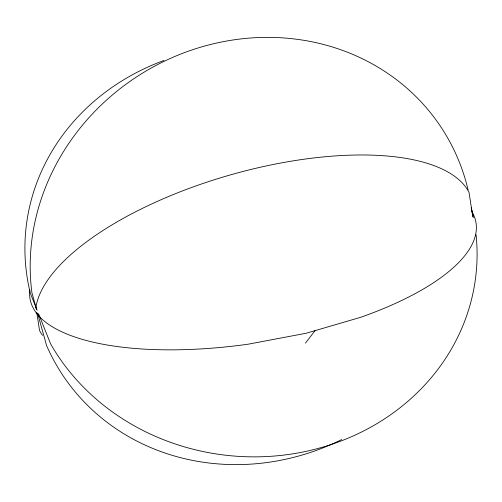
<?xml version="1.0" encoding="UTF-8"?>
<svg xmlns="http://www.w3.org/2000/svg" width="502" height="502" viewBox="0 0 502 502"><rect width="100%" height="100%" fill="white"/><g stroke="black" fill="none" stroke-linecap="round" stroke-linejoin="round"><path stroke-width="0.75" d="M305.473 343.098L315.005 330.661M37.098 310.142L30.377 293.381A226.201 205.443 4.2 0 1 163.959 60.472M38.547 313.744L50.689 344.027A226.201 205.443 4.2 0 0 315.381 449.158A226.201 205.443 4.2 0 0 476.065 234.66M36.571 309.514L31.927 292.791A226.201 208.738 -31.4 0 1 213.827 43.68A226.201 208.738 -31.4 0 1 468.084 189.875M37.612 313.273L46.592 345.589A226.201 208.738 -31.4 0 0 341.724 439.545M36.163 308.68L35.943 307.255A226.201 89.758 -16 0 1 240.445 172.136A226.201 89.758 -16 0 1 469 192.285L472.614 215.596A226.201 89.758 -16 0 1 472.382 216.946M36.715 312.225L39.558 330.567A226.201 89.758 -16 0 0 42.544 335.399M471.252 207.721A226.201 205.443 4.2 0 1 473.48 217.586M471.409 207.659A226.201 208.738 -31.4 0 1 471.623 209.208M471.786 211.555A226.201 81.801 -9.7 0 1 360.536 317.346L306.195 333.24L248.226 344.184A226.201 81.801 -9.7 0 1 29.831 289.918"/></g></svg>
